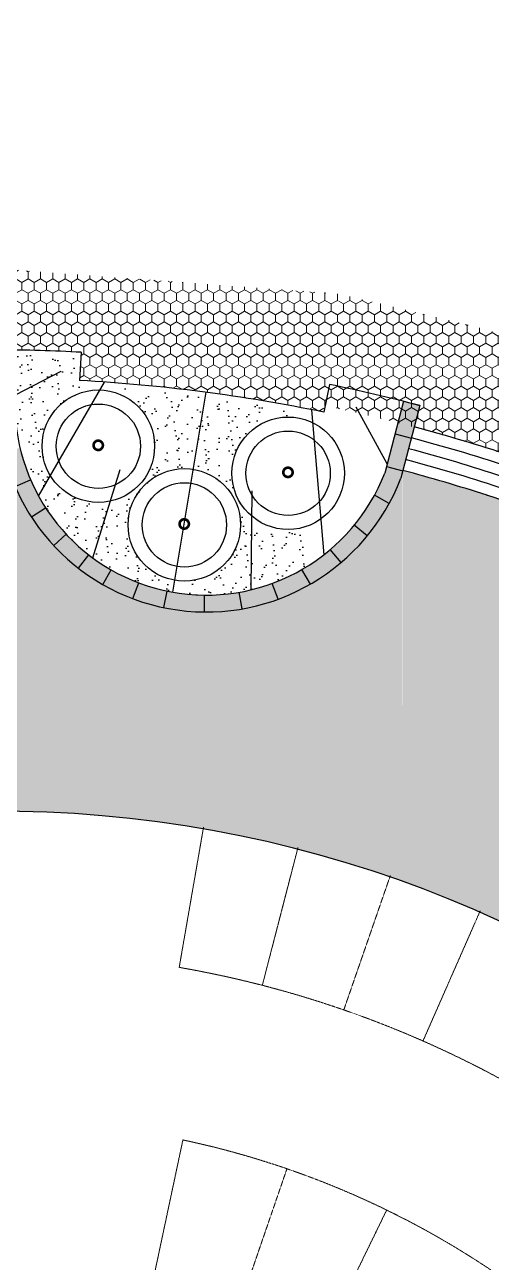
# Model space of a CAD drawing. Header units: millimetres. Extents: x -164772 to 106339, y -135449 to 107526.
# Drawn here: x -68969 to -52379, y 19521 to 63523 of the extents above; entities that cross this region are included whole.
import ezdxf

# ---------------------------------------------------------------- set-up
doc = ezdxf.new("R2010")
doc.units = ezdxf.units.MM
doc.linetypes.add('ACAD_дорога __ __ __ __ __ __ __ __ __ __ __ __ __', pattern=[7, 5, -2])
for name, color, linetype, lineweight, true_color in [('graas', 7, 'Continuous', 25, 0x83f83f), ('hatch', 7, 'Continuous', 9, 0x4a4a4a), ('plants', 7, 'Continuous', 30, 0x3d5129)]:
    doc.layers.add(name, color=color, linetype=linetype, lineweight=lineweight, true_color=true_color)
doc.layers.add('paving', color=250, linetype='Continuous', lineweight=25)
doc.layers.add('pr road', color=250, linetype='Continuous', lineweight=35)
doc.layers.add('project line', color=250, linetype='Continuous')
doc.linetypes.add('зигзаг', pattern='A,0.00254,-5.08,[131,ltypeshp.shx,S=5.08,R=0,X=-5.08,Y=0],-10.16,[131,ltypeshp.shx,S=5.08,R=180,X=5.08,Y=0],-5.08', length=20.32254)
pattern_1 = [(90, (0, 0), (-219.9704516, 381), [254, -508]), (210, (0, 0), (-219.9704530418713, -380.9999991675352), [254, -508]), (150, (0, 0), (-439.9409046418711, 8.324647552006501e-07), [-508, 254])]
pattern_2 = [(127.5, (20085738.9104257, -35166225.50520229), (-734.1198559940135, -24.00046943976064), [0, -579.1200000000001, 0, -647.7, 0, -619.125]), (97.5, (20085738.9104257, -35166225.50520229), (-1075.237650852531, 674.284924707004), [0, -312.42, 0, -521.9699999999999, 0, -200.0249999999999]), (57.49999999999998, (20085738.9104257, -35166694.13520227), (-2.155777017818464, 1186.488555362187), [0, -190.5, 0, -685.8000000000001, 0, -895.3500000000001]), (47.49999999999999, (20085738.9104257, -35166694.13520227), (-334.3939848858243, 1145.334678708446), [0, -95.24999999999999, 0, -449.5799999999999, 0, -514.35])]

# ---------------------------------------------------------------- blocks, each defined once
blk = doc.blocks.new('Р')
at = {"layer": 'plants', "const_width": 0.1885352972114263}
blk.add_lwpolyline([(63573.59903664942, 42000.92048726147, 1), (63574.26256520773, 42000.92048726147, 1)], format="xyb", close=True, dxfattribs=at)
at = {"layer": 'plants'}
blk.add_circle((63573.86653953586, 42000.90911318984), 4, dxfattribs=at)
at = {"layer": 'plants', "linetype": 'зигзаг', "ltscale": 0.1}
blk.add_circle((63573.86653953586, 42000.90911318984), 3, dxfattribs=at)

msp = doc.modelspace()

# ---------------------------------------------------------------- hatches: boundary and pattern name
at = {"layer": 'graas'}
h = msp.add_hatch(dxfattribs=at)
h.set_pattern_fill('AR-SAND', color=256, scale=15, angle=90, style=0)
h.set_pattern_definition([(127.5, (20086128.24877036, -35166053.85882878), (-734.1198559940135, -24.00046943976064), [0, -579.1200000000001, 0, -647.7, 0, -619.125]), (97.5, (20086128.24877036, -35166053.85882878), (-1075.237650852531, 674.284924707004), [0, -312.42, 0, -521.9699999999999, 0, -200.0249999999999]), (57.49999999999998, (20086128.24877036, -35166522.48882877), (-2.155777017818464, 1186.488555362187), [0, -190.5, 0, -685.8000000000001, 0, -895.3500000000001]), (47.49999999999999, (20086128.24877036, -35166522.48882877), (-334.3939848858243, 1145.334678708446), [0, -95.24999999999999, 0, -449.5799999999999, 0, -514.35])])
edge = h.paths.add_edge_path()
edge.add_line((-117541.6754624641, -3284.361524216785), (-120764.0420367754, -3284.361524216785))
edge.add_arc((-120764.042036779, 2115.638475780885), 5399.999999997817, 180.0000000000386, 270.0000000000386, ccw=False)
edge.add_line((-126164.0420367767, 2115.638475777625), (-126161.4625406482, 42274.47373970476))
edge.add_arc((-112971.6932503138, -1539156.284458524), 1581485.761235097, 89.52214120869093, 90.4778587913089, ccw=False)
edge.add_line((-99781.92395997167, 42274.47373970416), (-98863.34911363844, 41616.53721116955))
edge.add_arc((189654151.5651501, 110768853.5518665), 219696899.5820207, 210.2649924978628, 210.2684874780101)
edge.add_arc((-69889.71343111133, -6882.399719036608), 43094.06331599062, 121.0371690920496, 169.3069759478685)
edge.add_arc((-117541.6754624632, 2115.638475781816), 5399.999999998709, 269.99999999999216, 349.30577403733963, ccw=False)
h.paths.add_polyline_path([(-122660.9038956559, 16963.29322928055), (-125910.9038956559, 16963.29322928055), (-125910.9038956559, 7903.293229282877), (-122660.9038956559, 7903.293229282877)], flags=16)
h.paths.add_polyline_path([(-126161.4625406473, 7098.456192089754), (-126161.4625406473, 4859.754372380252), (-126161.4625406473, 5142.812778507869), (-126161.4625406473, 7559.754372377458)], flags=16)
h = msp.add_hatch(dxfattribs=at)
h.set_pattern_fill('AR-SAND', color=256, scale=15, angle=90, style=0)
h.set_pattern_definition(pattern_2)
edge = h.paths.add_edge_path()
edge.add_arc((-62501.88867666226, 50051.92735808254), 6809.575109873396, 189.1781460621393, 208.8584729443292)
edge.add_line((-68465.81378899215, 46765.30136300395), (-67839.1128555261, 47213.00377931735))
edge.add_arc((-66339.86633571962, 48536.73331092396), 1999.999999999993, 90.00000000005542, 221.4422459657252, ccw=False)
edge.add_arc((-66339.86633573126, 48536.73331092396), 2000, 438.50463411744454, 449.9999999997085, ccw=False)
edge.add_line((-65941.28898201164, 50496.61496375459), (-65870.54470903898, 50619.01656762323))
edge.add_arc((-70341.34984731374, -8391.186493607662), 59179.32209743528, 445.6673624036799, 446.8628613867074)
edge.add_line((-67102.6996538488, 50699.44989521852), (-67047.7318218321, 51702.51500957918))
edge.add_arc((-70320.6968163152, -8387.73801246514), 60179.32209744761, 446.882323593439, 449.3930938875046)
edge.add_line((-69683.25867079271, 51788.20801847852), (-69224.28199253896, 48965.7683993386))
h = msp.add_hatch(dxfattribs=at)
h.set_pattern_fill('AR-SAND', color=256, scale=15, angle=90, style=0)
h.set_pattern_definition(pattern_2)
edge = h.paths.add_edge_path()
edge.add_arc((-66339.86633571962, 48536.73331092396), 2000, 221.4422459657252, 269.99999999994463, ccw=False)
edge.add_line((-67839.11285552595, 47213.0037793173), (-68465.813788992, 46765.30136300389))
edge.add_arc((-62501.88867664596, 50051.92735808999), 6809.575109892235, 208.8584729443302, 258.7877249625017)
edge.add_line((-63825.97314779766, 43372.32306662905), (-63796.88405956792, 43807.31092729534))
edge.add_arc((-63281.52203563161, 45739.77101337355), 1999.999999999998, 89.99999999997232, 255.067494024754, ccw=False)
edge.add_arc((-63281.52203567539, 45739.77101337355), 2000, 446.0409231905145, 449.9999999987363, ccw=False)
edge.add_line((-63143.43413275413, 47734.99825132549), (-62717.52488214691, 50295.00827836401))
edge.add_arc((-70341.34984712469, -8391.18649362396), 59179.32209743732, 442.5982535156608, 445.6673624038637)
edge.add_line((-65870.54470903872, 50619.01656762329), (-65941.28898201138, 50496.61496375465))
edge.add_arc((-66339.86633573126, 48536.73331092396), 2000.000000000005, 270.0000000002915, 438.50463411744454, ccw=False)
h = msp.add_hatch(dxfattribs=at)
h.set_pattern_fill('AR-SAND', color=256, scale=15, angle=90, style=0)
h.set_pattern_definition(pattern_2)
edge = h.paths.add_edge_path()
edge.add_arc((-59592.15782927189, 47575.95755511247), 2000, 439.9135582968453, 449.99999999980946, ccw=False)
edge.add_line((-59241.89032650532, 49545.0468564155), (-59258.43712225754, 49741.08689599198))
edge.add_arc((-70341.34984704366, -8391.18649364212), 59179.3220974368, 439.2060974881754, 442.5982535157398)
edge.add_line((-62717.52488214688, 50295.00827835691), (-63143.4341327541, 47734.99825132567))
edge.add_arc((-63281.52203567539, 45739.77101337355), 1999.999999999998, 270.0000000012637, 446.0409231905145, ccw=False)
edge.add_arc((-63281.52203563161, 45739.77101337355), 2000, 255.067494024754, 270.0000000000277, ccw=False)
edge.add_line((-63796.8840595668, 43807.31092729517), (-63891.19568403297, 43385.58359134155))
edge.add_arc((-62490.10578803092, 49991.00340820201), 6752.379125439935, 258.0243636162593, 303.8677279470268)
edge.add_line((-58727.15674123287, 44384.32539668032), (-58916.7944696203, 45693.43681619433))
edge.add_arc((-59592.15782926398, 47575.95755511247), 2000.000000000009, 269.9999999999642, 289.73569227002923, ccw=False)
edge.add_arc((-59592.15782926491, 47575.95755511247), 2000, 90, 270, ccw=False)
at = {"layer": 'hatch'}
h = msp.add_hatch(dxfattribs=at)
h.set_pattern_fill('HONEY', color=256, scale=80, angle=90, style=0)
h.set_pattern_definition(pattern_1)
edge = h.paths.add_edge_path()
edge.add_line((-72941.79635814464, 55068.32014850392), (-72523.6305513182, 51098.83458491953))
edge.add_line((-72523.63055131843, 51098.83458491978), (-69892.56509244422, 51154.03726281121))
edge.add_line((-69892.56509244422, 51154.0372628109), (-69892.06142599357, 51963.60457822573))
edge.add_line((-69892.06142599348, 51963.60457822592), (-69292.06529362206, 51957.20130977096))
edge.add_arc((-70234.26353922978, -8214.744568285956), 60179.32209892254, 446.8823235933706, 449.1029113193511, ccw=False)
edge.add_line((-66961.29854459481, 51875.50845522624), (-67016.26637661515, 50872.44334086195))
edge.add_arc((-70254.91656994473, -8218.193047922063), 59179.322097387, 438.3747442638018, 446.8628613868362, ccw=False)
edge.add_line((-58329.70947080318, 49747.15521764806), (-58343.23709326051, 51020.27045088976))
edge.add_line((-58343.23709326077, 51020.27045088964), (-57921.90040192077, 52976.70071508712))
edge.add_line((-57921.90040192081, 52976.7007150874), (-57799.8938101985, 53955.22808532199))
edge.add_line((-57799.89381019844, 53955.22808532188), (-72941.79635814474, 55068.32014850408))
h = msp.add_hatch(dxfattribs=at)
h.set_pattern_fill('HONEY', color=256, scale=80, angle=90, style=0)
h.set_pattern_definition(pattern_1)
edge = h.paths.add_edge_path()
edge.add_line((-57747.20634383548, 53944.7392379493), (-58603.40963517238, 50043.43780245243))
edge.add_arc((-70773.63607217025, -8892.42900699047), 60179.32209744627, 427.9463561142493, 438.3324486411651, ccw=False)
edge.add_line((-48177.83420372874, 46883.73566960175), (-48153.11045727142, 46944.76451810582))
edge.add_line((-48153.1104572716, 46944.76451810593), (-46619.75757716229, 50615.62406411728))
edge.add_arc((-69884.04130159438, -6883.306821448221), 62027.04208805969, 427.9715589192816, 430.6173840686212)
edge.add_arc((-69884.04130222162, -6883.306823240086), 62027.04208995813, 430.6173840686237, 434.1292926308041)
edge.add_line((-52921.66179467065, 52779.34172567404), (-57747.20634383564, 53944.73923794941))
h = msp.add_hatch(dxfattribs=at)
h.set_pattern_fill('HONEY', color=256, scale=80, angle=90, style=0)
h.set_pattern_definition(pattern_1)
h.paths.add_polyline_path([(-98863.34911363831, 41616.53721116953), (-91778.86056309452, 29476.71583477458, -0.2254003171087917), (-55522.04515181974, 33054.19322937033), (-55525.78207381887, 47659.36831165389), (-55594.24084803023, 47399.3092915039, -0.8021877993804688), (-69903.5399307695, 49524.99709731764, 0.1299948105789056)])
h = msp.add_hatch(dxfattribs=at)
h.set_pattern_fill('HONEY', color=256, scale=80, angle=90, style=0)
h.set_pattern_definition(pattern_1)
edge = h.paths.add_edge_path()
edge.add_arc((-69881.46312228337, -6884.363285390618), 42441.5030475266, 421.8408017902755, 430.2245744156918)
edge.add_line((-55522.04515181974, 33054.19322937033), (-55522.04515183508, 47673.56401242191))
edge.add_arc((-69988.01172441876, -7025.206541633657), 56579.32209742672, 432.0523822157225, 435.18636356369075, ccw=False)
edge.add_arc((-69988.01172448162, -7025.206541692331), 56579.32209750179, 427.9463561142237, 432.05238221568004, ccw=False)
edge.add_line((-48743.91811543217, 45414.36034956625), (-48790.02264685449, 45300.55452174337))
edge.add_arc((-41703.17842914283, 43136.32943501514), 7409.941375756141, 163.0180470117041, 316.9649285487484)
edge.add_line((-36286.98474130154, 38079.44530267366), (-36121.8826711259, 38300.41398110001))
edge.add_arc((-70002.63044733906, -7013.100770398933), 56579.32209747349, 410.0756296789115, 413.2146705002441, ccw=False)
edge.add_arc((-70002.63044720076, -7013.100770476232), 56579.32209744431, 405.9244407691962, 410.0756296790689, ccw=False)
edge.add_line((-30645.69184379725, 33634.79059887123), (-49112.18548779943, 30195.1068637698))
edge.add_arc((-51555.62991539183, 25832.81625799094), 4999.999999999414, 420.7455578007689, 430.0830294696319)
at = {"layer": 'project line'}
h = msp.add_hatch(color=256, dxfattribs=at)
h.set_gradient(color1=(87, 85, 98), rotation=45, one_color=1, tint=1, name='INVCURVED')
h.paths.add_polyline_path([(-55494.61778327616, 50134.66546529489), (-55800.10234683592, 48974.20039411499), (-55219.86981124643, 48821.4581123372), (-54914.38524768667, 49981.92318351664)])
h = msp.add_hatch(color=256, dxfattribs=at)
h.set_gradient(color1=(87, 85, 98), rotation=45, one_color=1, tint=1, name='INVCURVED')
h.paths.add_polyline_path([(-55800.10234683592, 48974.20039411499), (-56105.58691039475, 47813.73532293555), (-55525.35437480573, 47660.9930411573), (-55219.86981124643, 48821.4581123372)])
h = msp.add_hatch(color=256, dxfattribs=at)
h.set_gradient(color1=(87, 85, 98), rotation=45, one_color=1, tint=1, name='INVCURVED')
h.paths.add_polyline_path([(-69720.95241405981, 48336.33462403998, 0.04392414856866579), (-69310.43927224007, 47103.55803397721), (-68759.98548741432, 47342.30608270415, -0.04392414856856066), (-69137.25679263126, 48475.25698194238)])
h = msp.add_hatch(color=256, dxfattribs=at)
h.set_gradient(color1=(87, 85, 98), rotation=45, one_color=1, tint=1, name='INVCURVED')
h.paths.add_polyline_path([(-56105.58691039475, 47813.73532293555), (-56165.98614258066, 47584.29263535752, -0.03212000764974093), (-56534.3236051889, 46791.70775259244), (-56007.55935350599, 46504.44581089266, 0.03329465270959966), (-55594.24084802976, 47399.3092915039), (-55525.35437480573, 47660.9930411573)])
h = msp.add_hatch(color=256, dxfattribs=at)
h.set_gradient(color1=(87, 85, 98), rotation=45, one_color=1, tint=1, name='INVCURVED')
h.paths.add_polyline_path([(-69310.43927224007, 47103.55803397721, 0.0413807520874362), (-68732.11285871573, 46024.39513152004), (-68228.4898088456, 46350.5298025371, -0.04138075208754521), (-68759.98548741432, 47342.30608270415)])
h = msp.add_hatch(color=256, dxfattribs=at)
h.set_gradient(color1=(87, 85, 98), rotation=45, one_color=1, tint=1, name='INVCURVED')
h.paths.add_polyline_path([(-56534.3236051889, 46791.70775259244, -0.0471705580238772), (-57251.32457537836, 45728.96767410873), (-56787.73615701383, 45348.0664029662, 0.04717055802391277), (-56007.55935350599, 46504.44581089266)])
h = msp.add_hatch(color=256, dxfattribs=at)
h.set_gradient(color1=(87, 85, 98), rotation=155, one_color=1, tint=1, name='INVCURVED')
h.paths.add_polyline_path([(-68228.4898088456, 46350.5298025371), (-68732.11285871573, 46024.39513152004, 0.04374529738527553), (-67936.55296273043, 45003.77010499458), (-67497.35141213963, 45412.55121751926, -0.0437452973852449)])
h = msp.add_hatch(color=256, dxfattribs=at)
h.set_gradient(color1=(87, 85, 98), rotation=45, one_color=1, tint=1)
h.paths.add_polyline_path([(-67497.35141213963, 45412.55121751926), (-67936.55296273043, 45003.77010499458, 0.04030174494337548), (-67056.46145525135, 44199.04253723104), (-66688.52646133283, 44672.98751320368, -0.04030174494335907)])
h = msp.add_hatch(color=256, dxfattribs=at)
h.set_gradient(color1=(87, 85, 98), rotation=45, one_color=1, tint=1, name='INVCURVED')
h.paths.add_polyline_path([(-58103.00559705708, 44863.02676671003), (-57714.45983623926, 44405.82638203124, 0.04468005095033908), (-56787.73615701383, 45348.0664029662), (-57251.32457537836, 45728.96767410873, -0.04468005095036265)])
h = msp.add_hatch(color=256, dxfattribs=at)
h.set_gradient(color1=(87, 85, 98), rotation=45, one_color=1, tint=1)
h.paths.add_polyline_path([(-66688.52646133283, 44672.98751320368), (-67056.46145525135, 44199.04253723104, 0.03531810938330965), (-66187.4690733522, 43617.79509522025), (-65889.90186994968, 44138.80734023736, -0.03531810938325265)])
h = msp.add_hatch(color=256, dxfattribs=at)
h.set_gradient(color1=(87, 85, 98), rotation=45, one_color=1, tint=1, name='INVCURVED')
h.paths.add_polyline_path([(-59112.00710789327, 44152.31448682588), (-58812.36570553135, 43632.49237303114, 0.04540380684934535), (-57714.45983623926, 44405.82638203124), (-58103.00559705708, 44863.02676671003, -0.04540380684936322)])
h = msp.add_hatch(color=256, dxfattribs=at)
h.set_gradient(color1=(87, 85, 98), rotation=45, one_color=1, tint=1, name='INVCURVED')
edge = h.paths.add_edge_path()
edge.add_line((-65889.90186994968, 44138.80734023736), (-66187.46907335233, 43617.79509521842))
edge.add_arc((-62512.72483359024, 50051.9273662698), 7409.575109885161, 240.2678936029547, 249.3681603439879)
edge.add_spline(control_points=[(-65123.57582483513, 43117.57372578704), (-65150.6863822772, 43342.63098992039), (-65175.14102059163, 43567.85330163599), (-65195.86747782098, 43793.24869358777)], knot_values=[74.63921580407559, 74.63921580407559, 74.63921580407559, 74.63921580407559, 75.99801836990981, 75.99801836990981, 75.99801836990981, 75.99801836990981], degree=3, periodic=0)
edge.add_arc((-62512.72483359024, 50051.9273662698), 6809.575109885133, 240.267893602947, 246.7948220504877, ccw=False)
edge = h.paths.add_edge_path()
edge.add_spline(control_points=[(-65195.86747782098, 43793.24869358777), (-65175.14102059163, 43567.85330163599), (-65150.6863822772, 43342.63098992039), (-65123.57582483513, 43117.57372578704)], knot_values=[74.63921580407559, 74.63921580407559, 74.63921580407559, 74.63921580407559, 75.99801836990981, 75.99801836990981, 75.99801836990981, 75.99801836990981], degree=3, periodic=0)
edge.add_line((-65123.57582483327, 43117.57372576887), (-64912.15876357655, 43679.09204807786))
edge.add_arc((-62512.72483359024, 50051.9273662698), 6809.575109885132, 246.7948220504873, 249.368160344234, ccw=False)
h = msp.add_hatch(color=256, dxfattribs=at)
h.set_gradient(color1=(87, 85, 98), rotation=45, one_color=1, tint=1, name='INVCURVED')
h.paths.add_polyline_path([(-60168.01139316734, 43658.75663028382), (-59961.4158212629, 43095.44652947788, 0.04287325231314305), (-58812.36570553135, 43632.49237303114), (-59112.00710789327, 44152.31448682588, -0.04287325231313748)])
h = msp.add_hatch(color=256, dxfattribs=at)
h.set_gradient(color1=(87, 85, 98), rotation=45, one_color=1, tint=1, name='INVCURVED')
h.paths.add_polyline_path([(-64912.15876357656, 43679.09204807789), (-65123.57582480952, 43117.57372583034, 0.0386763578791736), (-64024.44538234154, 42798.20388853089), (-63902.03184097333, 43385.58359952694, -0.03867635787917498)])
h = msp.add_hatch(color=256, dxfattribs=at)
h.set_gradient(color1=(87, 85, 98), rotation=45, one_color=1, tint=1, name='INVCURVED')
h.paths.add_polyline_path([(-61342.77633997964, 43343.60911953593), (-61239.69074582242, 42752.53098571864, 0.04474350552518811), (-59961.4158212629, 43095.44652947788), (-60168.01139316734, 43658.75663028382, -0.04474350552517282)])
h = msp.add_hatch(color=256, dxfattribs=at)
h.set_gradient(color1=(87, 85, 98), rotation=45, one_color=1, tint=1, name='INVCURVED')
h.paths.add_polyline_path([(-63902.03184097333, 43385.58359952694), (-64024.44538234154, 42798.20388853089, 0.04907825863124401), (-62581.70348062625, 42642.67333801002), (-62576.1178447956, 43242.64733800715, -0.04907825863131534)])
h = msp.add_hatch(color=256, dxfattribs=at)
h.set_gradient(color1=(87, 85, 98), rotation=45, one_color=1, tint=1, name='INVCURVED')
h.paths.add_polyline_path([(-62576.1178447956, 43242.64733800715), (-62581.70348062625, 42642.67333801002, 0.04552529652844243), (-61239.69074582242, 42752.53098571864), (-61342.77633997964, 43343.60911953593, -0.04552529652847096)])

# ---------------------------------------------------------------- linework, layer by layer
at = {"layer": 'paving'}
for p, q in [((-66961.29854459668, 51875.50845522624), (-67016.2663766153, 50872.44334086221)), ((-58126.67479717059, 50734.02219690014), (-58329.70947103089, 49747.15521769928)), ((-55494.6177832729, 50134.66546529303), (-56165.98614258066, 47584.29263535752)), ((-54914.3852475493, 49981.92318347846), (-55594.24084803162, 47399.30929149831))]:
    msp.add_line(p, q, dxfattribs=at)
for centre, radius, start, end in [((-70234.2635391888, -8214.744566810741), 60179.32209744686, 86.88232359336274, 89.67419303182888), ((-70254.9165699587, -8218.19304798027), 59179.32209744685, 78.37474426385064, 86.86286138700056), ((-70234.2635391888, -8214.744566810741), 60179.32209744686, 75.25186503943179, 78.39333656369028), ((-62512.72483359024, 50051.9273662698), 7409.575109885136, 185.039640779513, 339.0226614040871), ((-62512.72483359024, 50051.9273662698), 6809.575109885136, 185.039640779513, 338.7537403011856), ((-69988.0117244304, -7025.206541649955), 58179.32209744686, 71.70061456421831, 75.1902819428451), ((-69988.0117244304, -7025.206541649955), 57379.32209744686, 71.70207650580633, 75.1902819428451), ((-69988.0117244304, -7025.206541649955), 57779.32209744686, 71.70134047457744, 75.1902819428451), ((-69988.0117244304, -7025.206541649955), 56979.32209744687, 71.70282287081085, 75.1902819428451), ((-69988.0117244304, -7025.206541649955), 56579.32209744687, 72.02551714280429, 75.1902819428451), ((-69988.0117244304, -7025.206541649955), 56579.32209744687, 67.9463561140748, 72.0523822158174), ((-69881.46312227965, -6884.363285382702), 42441.50304751814, 195.2527618117758, 164.7472381882243)]:
    msp.add_arc(centre, radius, start, end, dxfattribs=at)
at = {"layer": 'pr road', "linetype": 'ACAD_дорога __ __ __ __ __ __ __ __ __ __ __ __ __', "lineweight": 18, "ltscale": 0.2}
for p, q in [((-63476.4309988695, 30005.22486568479), (-62610.84368624192, 34989.24931778577)), ((-60519.24773775393, 29367.74143111756), (-59254.26688362312, 34265.51795397377)), ((-57623.17564714959, 28493.60356736886), (-55967.03169426954, 33273.3084354145)), ((-54807.1252920905, 27388.51942731956), (-52770.62362319443, 32018.96782696111))]:
    msp.add_line(p, q, dxfattribs=at)
for points in [[(-65423.52396999652, 14088.59147667377), (-63344.40706181925, 23870.06748401145)], [(-62900.79254631259, 13388.97613481529), (-59645.11100174094, 22844.16189080853)], [(-60482.12684245806, 12387.13199743213), (-56098.41537456754, 21375.07246042373)]]:
    msp.add_lwpolyline(points, dxfattribs=at)
for radius, start, end in [(37441.50304751814, 24.62760359734596, 80.15009633128938), (31441.50304751814, 8.000000000015099, 77.99999999983137)]:
    msp.add_arc((-69881.46312227965, -6884.363285382702), radius, start, end, dxfattribs=at)
at = {"layer": 'project line'}
for p, q in [((-69293.05960525924, 50358.99638164467), (-67673.35854448358, 51204.61041451529)), ((-68476.6499459313, 46765.30137118934), (-66134.59658043485, 50817.5175609156)), ((-63703.35450973481, 43347.24883919214), (-62521.06914147249, 50453.60399170736)), ((-58326.85557066536, 44680.81838479689), (-58761.84302663224, 49834.38161017843)), ((-56081.37134496614, 47905.72464485704), (-57183.0485324811, 49926.17633958026)), ((-55494.61778327383, 50134.66546529303), (-54914.38524768295, 49981.92318351525)), ((-55800.10234682893, 48974.20039411359), (-55219.86981123805, 48821.45811233534)), ((-66552.44895770939, 44570.05340035497), (-65573.46016965507, 47709.66049052686)), ((-56105.58691038497, 47813.73532293369), (-55525.35437479409, 47660.99304115544)), ((-69310.43927224007, 47103.55803397721), (-68759.98548741525, 47342.30608270415)), ((-60915.14861939315, 43432.40597745501), (-60884.60673570287, 46955.77540321001)), ((-56007.55935350599, 46504.44581089266), (-56534.32360519029, 46791.70775259244)), ((-68732.11285871573, 46024.39513152004), (-68228.4898088456, 46350.5298025371)), ((-67936.55296273043, 45003.77010499458), (-67497.35141213963, 45412.55121751926)), ((-56787.73615701569, 45348.0664029662), (-57251.32457537836, 45728.96767410873)), ((-67056.46145525135, 44199.04253723104), (-66688.5264613319, 44672.98751320368)), ((-57714.45983623739, 44405.82638202938), (-58103.00559705708, 44863.02676671003)), ((-66187.46907335127, 43617.79509522211), (-65889.90186995061, 44138.80734023736)), ((-58812.36570553135, 43632.49237303114), (-59112.00710789327, 44152.31448682588)), ((-65123.57582480952, 43117.57372583034), (-64912.15876357656, 43679.09204807789)), ((-59961.4158212629, 43095.44652947788), (-60168.01139316734, 43658.75663028382)), ((-64024.44538234154, 42798.20388853089), (-63902.03184097333, 43385.58359952694)), ((-62581.70348062625, 42642.67333801002), (-62576.1178447956, 43242.64733800715)), ((-61239.69074582242, 42752.53098571864), (-61342.77633997964, 43343.60911953593))]:
    msp.add_line(p, q, dxfattribs=at)

# ---------------------------------------------------------------- block references
at = {"layer": 'graas', "xscale": 500, "yscale": 500, "zscale": 500, "rotation": 90}
for p in [(20934103.85410226, -31738396.53644882), (20940851.56260871, -31739357.31220463), (20937162.19840235, -31741193.49874638)]:
    msp.add_blockref('Р', p, dxfattribs=at)

doc.saveas('drawing.dxf')
